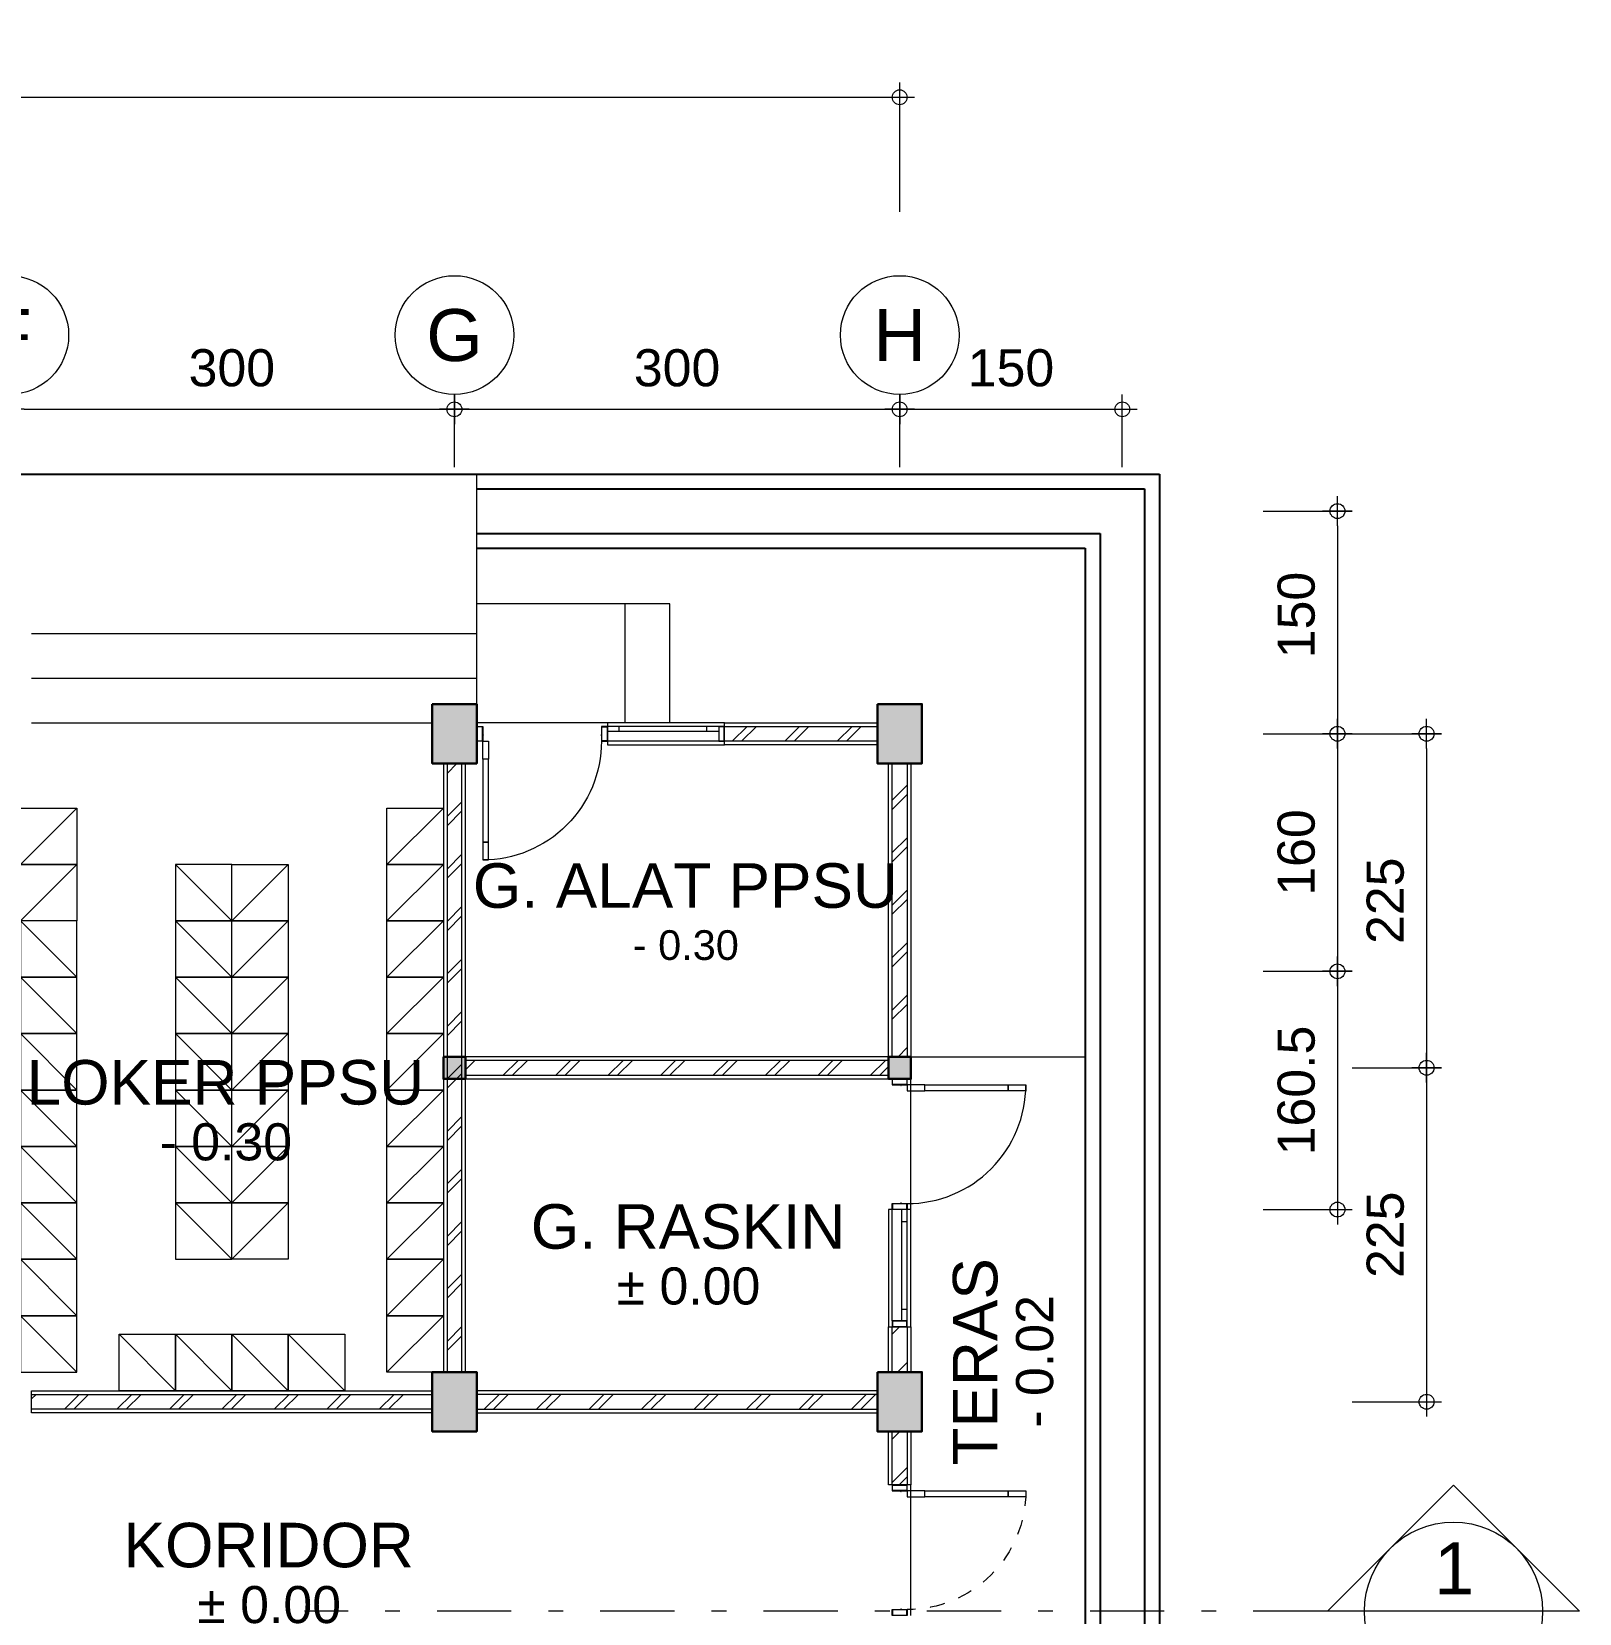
# Model space of a CAD drawing. Header units: millimetres. Extents: x -11 to 1625, y -267 to 180.
# Drawn here: x 1356.09 to 1366.52, y 134.98 to 145.64 of the extents above; entities that cross this region are included whole.
import ezdxf
from ezdxf.enums import TextEntityAlignment as Align

# ---------------------------------------------------------------- set-up
doc = ezdxf.new("R2010")
doc.units = ezdxf.units.MM
doc.linetypes.add('DASHDOT', pattern=[1, 0.5, -0.25, 0, -0.25])
doc.linetypes.add('HIDDEN', pattern=[0.375, 0.25, -0.125])
for name, color, linetype, lineweight in [('ars', 11, 'Continuous', 5), ('dinding', 5, 'Continuous', 15), ('FURNITURE', 163, 'Continuous', 5), ('KOLOM', 1, 'Continuous', 30), ('kus', 63, 'Continuous', 15), ('lan', 7, 'Continuous', 15), ('not', 7, 'Continuous', 20), ('sol kol', 8, 'Continuous', 0), ('u', 6, 'Continuous', 20)]:
    doc.layers.add(name, color=color, linetype=linetype, lineweight=lineweight)
doc.styles.add('S', font='SIMPLEX', dxfattribs={"width": 1.1})
doc.styles.get("Standard").update_dxf_attribs({"font": 'ARIALUNI.TTF'})
doc.dimstyles.new('SK100', dxfattribs={"dimtxt": 0.25, "dimasz": 0.1, "dimexe": 0.1, "dimexo": 0, "dimgap": 0.15, "dimtad": 1, "dimdec": 0, "dimlfac": 100, "dimzin": 12, "dimdsep": 46, "dimtxsty": 'Standard', "dimblk": 'BULAT', "dimcen": 0.1, "dimclrd": 256, "dimclre": 256, "dimclrt": 256, "dimadec": 0, "dimazin": 3, "dimtfac": 1, "dimtdec": 0, "dimtofl": 0, "dimtmove": 0, "dimatfit": 3, "dimldrblk": 'BULAT', "dimfxl": 0, "dimtolj": 1, "dimtzin": 0, "dimlwd": -1, "dimlwe": -1, "dimarcsym": 0})
pattern_1 = [(45, (1349.4393, 126.65682), (-0.1767767, 0.1767767), []), (45, (1349.5018, 126.65682), (-0.1767767, 0.1767767), [])]
pattern_2 = [(45, (1348.4393, 126.65682), (-0.1767767, 0.1767767), []), (45, (1348.5018, 126.65682), (-0.1767767, 0.1767767), [])]

# ---------------------------------------------------------------- blocks, each defined once
blk = doc.blocks.new('BULAT')
for p, q in [((-1, 0), (1, 0)), ((0, -1), (0, 1))]:
    blk.add_line(p, q)
blk.add_circle((0, 0), 0.5)
blk = doc.blocks.new('*D1374')
at = {"layer": 'Defpoints', "color": 0, "ltscale": 0.15}
for p in [(1358.939, 143.093), (1358.939, 142.704), (1355.939, 142.657)]:
    blk.add_point(p, dxfattribs=at)
at = {"layer": 'u', "ltscale": 0.15}
for p, q in [((1355.939, 142.657), (1355.939, 143.193)), ((1358.939, 142.704), (1358.939, 143.193)), ((1356.039, 143.093), (1358.839, 143.093))]:
    blk.add_line(p, q, dxfattribs=at)
at = {"layer": 'u', "ltscale": 0.15, "xscale": 0.1, "yscale": 0.1, "zscale": 0.1, "rotation": 180}
blk.add_blockref('BULAT', (1355.939, 143.093), dxfattribs=at)
at = {"layer": 'u', "ltscale": 0.15, "xscale": 0.1, "yscale": 0.1, "zscale": 0.1}
blk.add_blockref('BULAT', (1358.939, 143.093), dxfattribs=at)
at = {"layer": 'u', "ltscale": 0.15, "insert": (1357.439, 143.371), "char_height": 0.25, "attachment_point": 5}
blk.add_mtext('\\A1;300', dxfattribs=at)
blk = doc.blocks.new('*D1376')
at = {"layer": 'Defpoints', "color": 0, "ltscale": 0.15}
for p in [(1361.939, 143.093), (1358.939, 142.704), (1361.939, 142.704)]:
    blk.add_point(p, dxfattribs=at)
at = {"layer": 'u', "ltscale": 0.15}
for p, q in [((1358.939, 142.704), (1358.939, 143.193)), ((1361.939, 142.704), (1361.939, 143.193)), ((1359.039, 143.093), (1361.839, 143.093))]:
    blk.add_line(p, q, dxfattribs=at)
at = {"layer": 'u', "ltscale": 0.15, "xscale": 0.1, "yscale": 0.1, "zscale": 0.1, "rotation": 180}
blk.add_blockref('BULAT', (1358.939, 143.093), dxfattribs=at)
at = {"layer": 'u', "ltscale": 0.15, "xscale": 0.1, "yscale": 0.1, "zscale": 0.1}
blk.add_blockref('BULAT', (1361.939, 143.093), dxfattribs=at)
at = {"layer": 'u', "ltscale": 0.15, "insert": (1360.439, 143.371), "char_height": 0.25, "attachment_point": 5}
blk.add_mtext('\\A1;300', dxfattribs=at)
blk = doc.blocks.new('NAV')
blk.add_circle((0, -0.4), 0.4)
at = {"style": 'S', "width": 0.75, "flags": 4}
blk.add_attdef('AV', text='', height=0.3, dxfattribs=at).set_placement((0, -0.4), align=Align.MIDDLE)
blk = doc.blocks.new('*D1393')
at = {"layer": 'Defpoints', "color": 0, "ltscale": 0.15}
for p in [(1361.939, 145.195), (1361.939, 144.423), (1338.939, 144.373)]:
    blk.add_point(p, dxfattribs=at)
at = {"layer": 'u', "ltscale": 0.15}
for p, q in [((1338.939, 144.373), (1338.939, 145.295)), ((1361.939, 144.423), (1361.939, 145.295)), ((1339.039, 145.195), (1361.839, 145.195))]:
    blk.add_line(p, q, dxfattribs=at)
at = {"layer": 'u', "ltscale": 0.15, "xscale": 0.1, "yscale": 0.1, "zscale": 0.1, "rotation": 180}
blk.add_blockref('BULAT', (1338.939, 145.195), dxfattribs=at)
at = {"layer": 'u', "ltscale": 0.15, "xscale": 0.1, "yscale": 0.1, "zscale": 0.1}
blk.add_blockref('BULAT', (1361.939, 145.195), dxfattribs=at)
at = {"layer": 'u', "ltscale": 0.15, "insert": (1350.439, 145.473), "char_height": 0.25, "attachment_point": 5}
blk.add_mtext('\\A1;2300', dxfattribs=at)
blk = doc.blocks.new('*D1455')
at = {"layer": 'Defpoints', "color": 0, "ltscale": 0.15}
for p in [(1364.389, 140.907), (1364.389, 139.307), (1364.889, 139.307)]:
    blk.add_point(p, dxfattribs=at)
at = {"layer": 'u', "ltscale": 0.15}
for p, q in [((1364.389, 140.907), (1364.989, 140.907)), ((1364.889, 140.807), (1364.889, 139.407)), ((1364.389, 139.307), (1364.989, 139.307))]:
    blk.add_line(p, q, dxfattribs=at)
at = {"layer": 'u', "ltscale": 0.15, "xscale": 0.1, "yscale": 0.1, "zscale": 0.1}
for p, rotation in [((1364.889, 140.907), 90), ((1364.889, 139.307), 270)]:
    blk.add_blockref('BULAT', p, dxfattribs=dict(at, rotation=rotation))
at = {"layer": 'u', "ltscale": 0.15, "insert": (1364.612, 140.107), "char_height": 0.25, "attachment_point": 5, "rotation": 90}
blk.add_mtext('\\A1;160', dxfattribs=at)
blk = doc.blocks.new('*D1456')
at = {"layer": 'Defpoints', "color": 0, "ltscale": 0.15}
for p in [(1364.389, 139.307), (1364.389, 137.702), (1364.889, 137.702)]:
    blk.add_point(p, dxfattribs=at)
at = {"layer": 'u', "ltscale": 0.15}
for p, q in [((1364.389, 139.307), (1364.989, 139.307)), ((1364.889, 139.207), (1364.889, 137.802)), ((1364.389, 137.702), (1364.989, 137.702))]:
    blk.add_line(p, q, dxfattribs=at)
at = {"layer": 'u', "ltscale": 0.15, "xscale": 0.1, "yscale": 0.1, "zscale": 0.1}
for p, rotation in [((1364.889, 139.307), 90), ((1364.889, 137.702), 270)]:
    blk.add_blockref('BULAT', p, dxfattribs=dict(at, rotation=rotation))
at = {"layer": 'u', "ltscale": 0.15, "insert": (1364.612, 138.504), "char_height": 0.25, "attachment_point": 5, "rotation": 90}
blk.add_mtext('\\A1;160.5', dxfattribs=at)
blk = doc.blocks.new('*D1457')
at = {"layer": 'Defpoints', "color": 0, "ltscale": 0.15}
for p in [(1364.989, 140.907), (1364.989, 138.657), (1365.489, 138.657)]:
    blk.add_point(p, dxfattribs=at)
at = {"layer": 'u', "ltscale": 0.15}
for p, q in [((1364.989, 140.907), (1365.589, 140.907)), ((1365.489, 140.807), (1365.489, 138.757)), ((1364.989, 138.657), (1365.589, 138.657))]:
    blk.add_line(p, q, dxfattribs=at)
at = {"layer": 'u', "ltscale": 0.15, "xscale": 0.1, "yscale": 0.1, "zscale": 0.1}
for p, rotation in [((1365.489, 140.907), 90), ((1365.489, 138.657), 270)]:
    blk.add_blockref('BULAT', p, dxfattribs=dict(at, rotation=rotation))
at = {"layer": 'u', "ltscale": 0.15, "insert": (1365.212, 139.782), "char_height": 0.25, "attachment_point": 5, "rotation": 90}
blk.add_mtext('\\A1;225', dxfattribs=at)
blk = doc.blocks.new('*D1458')
at = {"layer": 'Defpoints', "color": 0, "ltscale": 0.15}
for p in [(1364.989, 138.657), (1364.989, 136.407), (1365.489, 136.407)]:
    blk.add_point(p, dxfattribs=at)
at = {"layer": 'u', "ltscale": 0.15}
for p, q in [((1364.989, 138.657), (1365.589, 138.657)), ((1365.489, 138.557), (1365.489, 136.507)), ((1364.989, 136.407), (1365.589, 136.407))]:
    blk.add_line(p, q, dxfattribs=at)
at = {"layer": 'u', "ltscale": 0.15, "xscale": 0.1, "yscale": 0.1, "zscale": 0.1}
for p, rotation in [((1365.489, 138.657), 90), ((1365.489, 136.407), 270)]:
    blk.add_blockref('BULAT', p, dxfattribs=dict(at, rotation=rotation))
at = {"layer": 'u', "ltscale": 0.15, "insert": (1365.212, 137.532), "char_height": 0.25, "attachment_point": 5, "rotation": 90}
blk.add_mtext('\\A1;225', dxfattribs=at)
blk = doc.blocks.new('Npa')
for p, q in [((-0.849, 0), (0, 0.849)), ((0.849, 0), (0, 0.849)), ((0.849, 0), (-0.849, 0))]:
    blk.add_line(p, q)
blk.add_circle((0, 0), 0.6)
at = {"color": 5, "style": 'S', "width": 0.75, "flags": 4}
blk.add_attdef('NO', text='', height=0.3, dxfattribs=at).set_placement((0.005, 0.113), align=Align.CENTER)
at = {"style": 'S', "width": 0.75, "flags": 4}
blk.add_attdef('NOLBR', text='', height=0.2, dxfattribs=at).set_placement((0.005, -0.334), align=Align.CENTER)
blk = doc.blocks.new('NOTASI RUANG')
at = {"layer": 'not'}
for height, p in [(0.2598, (-0.0112, 0.2998)), (0.1752, (-0.0087, -0.0173))]:
    blk.add_attdef('RUANG', text='', height=height, dxfattribs=at).set_placement(p, align=Align.MIDDLE_CENTER)
blk = doc.blocks.new('KP')
at = {"layer": 'KOLOM'}
blk.add_lwpolyline([(0.075, -0.075), (-0.075, -0.075), (-0.075, 0.075), (0.075, 0.075), (0.075, -0.075)], dxfattribs=at)
blk = doc.blocks.new('K1')
at = {"layer": 'KOLOM'}
blk.add_lwpolyline([(0.2, 0.15), (-0.2, 0.15), (-0.2, -0.15), (0.2, -0.15), (0.2, 0.15)], dxfattribs=at)
blk = doc.blocks.new('P 80')
at = {"linetype": 'HIDDEN', "ltscale": 0.3}
blk.add_lwpolyline([(-0.84, 0.1, -0.414214), (-0.04, 0.9, -1.303225)], format="xyb", dxfattribs=at)
for points in [[(-0.04, 0.9), (-0.08, 0.9), (-0.08, 0.78), (-0.04, 0.78)], [(-0.04, 0.78), (-0.08, 0.78), (-0.08, 0.22), (-0.04, 0.22)], [(-0.04, 0.1), (-0.08, 0.1), (-0.08, 0.22), (-0.04, 0.22)], [(-0.835, 0.06), (-0.84, 0.06), (-0.84, 0.061), (-0.84, 0.1), (-0.88, 0.1), (-0.88, 0), (-0.84, 0), (-0.84, 0.056), (-0.835, 0.058)], [(-0.842, 0.002), (-0.878, 0.002), (-0.878, 0.098), (-0.842, 0.098)], [(-0.045, 0.06), (-0.04, 0.06), (-0.04, 0.061), (-0.04, 0.1), (0, 0.1), (0, 0), (-0.04, 0), (-0.04, 0.056), (-0.045, 0.058)], [(-0.038, 0.002), (-0.002, 0.002), (-0.002, 0.098), (-0.038, 0.098)]]:
    blk.add_lwpolyline(points, close=True)
blk = doc.blocks.new('PPSU LOK')
for points in [[(-1.045, 3.545), (-1.425, 3.545), (-1.425, 3.925), (-1.045, 3.925), (-1.045, 3.545), (-1.425, 3.545), (-1.045, 3.925)], [(1.425, 3.545), (1.045, 3.545), (1.045, 3.925), (1.425, 3.925), (1.425, 3.545), (1.045, 3.545), (1.425, 3.925)], [(-1.045, 3.165), (-1.425, 3.165), (-1.425, 3.545), (-1.045, 3.545), (-1.045, 3.165), (-1.425, 3.165), (-1.045, 3.545)], [(-0.38, 3.165), (0, 3.165), (0, 3.545), (-0.38, 3.545), (-0.38, 3.165), (0, 3.165), (-0.38, 3.545)], [(0.38, 3.165), (0, 3.165), (0, 3.545), (0.38, 3.545), (0.38, 3.165), (0, 3.165), (0.38, 3.545)], [(1.425, 3.165), (1.045, 3.165), (1.045, 3.545), (1.425, 3.545), (1.425, 3.165), (1.045, 3.165), (1.425, 3.545)], [(-1.425, 2.785), (-1.045, 2.785), (-1.045, 3.165), (-1.425, 3.165), (-1.425, 2.785), (-1.045, 2.785), (-1.425, 3.165)], [(-0.38, 2.785), (0, 2.785), (0, 3.165), (-0.38, 3.165), (-0.38, 2.785), (0, 2.785), (-0.38, 3.165)], [(0.38, 2.785), (0, 2.785), (0, 3.165), (0.38, 3.165), (0.38, 2.785), (0, 2.785), (0.38, 3.165)], [(1.425, 2.785), (1.045, 2.785), (1.045, 3.165), (1.425, 3.165), (1.425, 2.785), (1.045, 2.785), (1.425, 3.165)], [(-1.425, 2.405), (-1.045, 2.405), (-1.045, 2.785), (-1.425, 2.785), (-1.425, 2.405), (-1.045, 2.405), (-1.425, 2.785)], [(-0.38, 2.405), (0, 2.405), (0, 2.785), (-0.38, 2.785), (-0.38, 2.405), (0, 2.405), (-0.38, 2.785)], [(0.38, 2.405), (0, 2.405), (0, 2.785), (0.38, 2.785), (0.38, 2.405), (0, 2.405), (0.38, 2.785)], [(1.425, 2.405), (1.045, 2.405), (1.045, 2.785), (1.425, 2.785), (1.425, 2.405), (1.045, 2.405), (1.425, 2.785)], [(-1.425, 2.025), (-1.045, 2.025), (-1.045, 2.405), (-1.425, 2.405), (-1.425, 2.025), (-1.045, 2.025), (-1.425, 2.405)], [(-0.38, 2.025), (0, 2.025), (0, 2.405), (-0.38, 2.405), (-0.38, 2.025), (0, 2.025), (-0.38, 2.405)], [(0.38, 2.025), (0, 2.025), (0, 2.405), (0.38, 2.405), (0.38, 2.025), (0, 2.025), (0.38, 2.405)], [(1.425, 2.025), (1.045, 2.025), (1.045, 2.405), (1.425, 2.405), (1.425, 2.025), (1.045, 2.025), (1.425, 2.405)], [(-1.425, 1.645), (-1.045, 1.645), (-1.045, 2.025), (-1.425, 2.025), (-1.425, 1.645), (-1.045, 1.645), (-1.425, 2.025)], [(-0.38, 1.645), (0, 1.645), (0, 2.025), (-0.38, 2.025), (-0.38, 1.645), (0, 1.645), (-0.38, 2.025)], [(0.38, 1.645), (0, 1.645), (0, 2.025), (0.38, 2.025), (0.38, 1.645), (0, 1.645), (0.38, 2.025)], [(1.425, 1.645), (1.045, 1.645), (1.045, 2.025), (1.425, 2.025), (1.425, 1.645), (1.045, 1.645), (1.425, 2.025)], [(-1.425, 1.265), (-1.045, 1.265), (-1.045, 1.645), (-1.425, 1.645), (-1.425, 1.265), (-1.045, 1.265), (-1.425, 1.645)], [(-0.38, 1.265), (0, 1.265), (0, 1.645), (-0.38, 1.645), (-0.38, 1.265), (0, 1.265), (-0.38, 1.645)], [(0.38, 1.265), (0, 1.265), (0, 1.645), (0.38, 1.645), (0.38, 1.265), (0, 1.265), (0.38, 1.645)], [(1.425, 1.265), (1.045, 1.265), (1.045, 1.645), (1.425, 1.645), (1.425, 1.265), (1.045, 1.265), (1.425, 1.645)], [(-1.425, 0.885), (-1.045, 0.885), (-1.045, 1.265), (-1.425, 1.265), (-1.425, 0.885), (-1.045, 0.885), (-1.425, 1.265)], [(-0.38, 0.885), (0, 0.885), (0, 1.265), (-0.38, 1.265), (-0.38, 0.885), (0, 0.885), (-0.38, 1.265)], [(0.38, 0.885), (0, 0.885), (0, 1.265), (0.38, 1.265), (0.38, 0.885), (0, 0.885), (0.38, 1.265)], [(1.425, 0.885), (1.045, 0.885), (1.045, 1.265), (1.425, 1.265), (1.425, 0.885), (1.045, 0.885), (1.425, 1.265)], [(-1.425, 0.505), (-1.045, 0.505), (-1.045, 0.885), (-1.425, 0.885), (-1.425, 0.505), (-1.045, 0.505), (-1.425, 0.885)], [(1.425, 0.505), (1.045, 0.505), (1.045, 0.885), (1.425, 0.885), (1.425, 0.505), (1.045, 0.505), (1.425, 0.885)], [(-1.425, 0.125), (-1.045, 0.125), (-1.045, 0.505), (-1.425, 0.505), (-1.425, 0.125), (-1.045, 0.125), (-1.425, 0.505)], [(1.425, 0.125), (1.045, 0.125), (1.045, 0.505), (1.425, 0.505), (1.425, 0.125), (1.045, 0.125), (1.425, 0.505)], [(-0.76, 0), (-0.76, 0.38), (-0.38, 0.38), (-0.38, 0), (-0.76, 0), (-0.76, 0.38), (-0.38, 0)], [(-0.38, 0), (-0.38, 0.38), (0, 0.38), (0, 0), (-0.38, 0), (-0.38, 0.38), (0, 0)], [(0, 0), (0, 0.38), (0.38, 0.38), (0.38, 0), (0, 0), (0, 0.38), (0.38, 0)], [(0.38, 0), (0.38, 0.38), (0.76, 0.38), (0.76, 0), (0.38, 0), (0.38, 0.38), (0.76, 0)]]:
    blk.add_lwpolyline(points)
blk = doc.blocks.new('*D1359')
at = {"layer": 'Defpoints', "color": 0, "ltscale": 0.15}
for p in [(1363.439, 143.093), (1361.939, 142.704), (1363.439, 142.704)]:
    blk.add_point(p, dxfattribs=at)
at = {"layer": 'u', "ltscale": 0.15}
for p, q in [((1361.939, 142.704), (1361.939, 143.193)), ((1363.439, 142.704), (1363.439, 143.193)), ((1362.039, 143.093), (1363.339, 143.093))]:
    blk.add_line(p, q, dxfattribs=at)
at = {"layer": 'u', "ltscale": 0.15, "xscale": 0.1, "yscale": 0.1, "zscale": 0.1, "rotation": 180}
blk.add_blockref('BULAT', (1361.939, 143.093), dxfattribs=at)
at = {"layer": 'u', "ltscale": 0.15, "xscale": 0.1, "yscale": 0.1, "zscale": 0.1}
blk.add_blockref('BULAT', (1363.439, 143.093), dxfattribs=at)
at = {"layer": 'u', "ltscale": 0.15, "insert": (1362.689, 143.371), "char_height": 0.25, "attachment_point": 5}
blk.add_mtext('\\A1;150', dxfattribs=at)
blk = doc.blocks.new('*D1361')
at = {"layer": 'Defpoints', "color": 0, "ltscale": 0.15}
for p in [(1364.389, 142.407), (1364.389, 140.907), (1364.889, 140.907)]:
    blk.add_point(p, dxfattribs=at)
at = {"layer": 'u', "ltscale": 0.15}
for p, q in [((1364.389, 142.407), (1364.989, 142.407)), ((1364.889, 142.307), (1364.889, 141.007)), ((1364.389, 140.907), (1364.989, 140.907))]:
    blk.add_line(p, q, dxfattribs=at)
at = {"layer": 'u', "ltscale": 0.15, "xscale": 0.1, "yscale": 0.1, "zscale": 0.1}
for p, rotation in [((1364.889, 142.407), 90), ((1364.889, 140.907), 270)]:
    blk.add_blockref('BULAT', p, dxfattribs=dict(at, rotation=rotation))
at = {"layer": 'u', "ltscale": 0.15, "insert": (1364.612, 141.707), "char_height": 0.25, "attachment_point": 5, "rotation": 90}
blk.add_mtext('\\A1;150', dxfattribs=at)

msp = doc.modelspace()

# ---------------------------------------------------------------- hatches: boundary and pattern name
at = {"layer": 'ars'}
h = msp.add_hatch(dxfattribs=at)
h.set_pattern_fill('TEMBOK', color=256, scale=0.25)
h.set_pattern_definition(pattern_1)
h.paths.add_polyline_path([(1361.7893084, 140.8568196), (1360.7593084, 140.8568196), (1360.7593084, 140.9568196), (1361.7893084, 140.9568196)])
h = msp.add_hatch(dxfattribs=at)
h.set_pattern_fill('TEMBOK', color=256, scale=0.25)
h.set_pattern_definition(pattern_1)
h.paths.add_polyline_path([(1358.9893084, 136.6068196), (1358.9893084, 140.7068196), (1358.8893084, 140.7068196), (1358.8893084, 136.6068196)])
h = msp.add_hatch(dxfattribs=at)
h.set_pattern_fill('TEMBOK', color=256, scale=0.25)
h.set_pattern_definition(pattern_2)
h.paths.add_polyline_path([(1361.9893084, 140.7068196), (1361.9893084, 138.7318196), (1361.8893084, 138.7318196), (1361.8893084, 140.7068196)])
h = msp.add_hatch(dxfattribs=at)
h.set_pattern_fill('TEMBOK', color=256, scale=0.25)
h.set_pattern_definition(pattern_1)
h.paths.add_polyline_path([(1361.8643084, 138.7068196), (1359.0143084, 138.7068196), (1359.0143084, 138.6068196), (1361.8643084, 138.6068196)])
h = msp.add_hatch(dxfattribs=at)
h.set_pattern_fill('TEMBOK', color=256, scale=0.25)
h.set_pattern_definition(pattern_2)
h.paths.add_polyline_path([(1361.9893084, 136.9118196), (1361.9893084, 136.6068196), (1361.8893084, 136.6068196), (1361.8893084, 136.9118196)])
h = msp.add_hatch(dxfattribs=at)
h.set_pattern_fill('TEMBOK', color=256, scale=0.25)
h.set_pattern_definition(pattern_1)
h.paths.add_polyline_path([(1358.7893084, 136.3568196), (1356.0893084, 136.3568196), (1356.0893084, 136.4568196), (1358.7893084, 136.4568196)])
h = msp.add_hatch(dxfattribs=at)
h.set_pattern_fill('TEMBOK', color=256, scale=0.25)
h.set_pattern_definition(pattern_1)
h.paths.add_polyline_path([(1361.7893084, 136.4568196), (1359.0893084, 136.4568196), (1359.0893084, 136.3568196), (1361.7893084, 136.3568196)])
h = msp.add_hatch(dxfattribs=at)
h.set_pattern_fill('TEMBOK', color=256, scale=0.25)
h.set_pattern_definition(pattern_2)
h.paths.add_polyline_path([(1361.8893084, 135.8468196), (1361.8893084, 136.2068196), (1361.9893084, 136.2068196), (1361.9893084, 135.8468196)])
at = {"layer": 'sol kol'}
for points in [[(1358.7893084, 141.1068196), (1358.7893084, 140.7068196), (1359.0893084, 140.7068196), (1359.0893084, 141.1068196)], [(1361.7893084, 141.1068196), (1361.7893084, 140.7068196), (1362.0893084, 140.7068196), (1362.0893084, 141.1068196)], [(1358.8643084, 138.7318196), (1359.0143084, 138.7318196), (1359.0143084, 138.5818196), (1358.8643084, 138.5818196)], [(1361.8643084, 138.7318196), (1362.0143084, 138.7318196), (1362.0143084, 138.5818196), (1361.8643084, 138.5818196)], [(1358.7893084, 136.6068196), (1358.7893084, 136.2068196), (1359.0893084, 136.2068196), (1359.0893084, 136.6068196)], [(1361.7893084, 136.6068196), (1361.7893084, 136.2068196), (1362.0893084, 136.2068196), (1362.0893084, 136.6068196)]]:
    msp.add_hatch(color=256, dxfattribs=at).paths.add_polyline_path(points)

# ---------------------------------------------------------------- linework, layer by layer
for p, q in [((1337.1893084, 142.6568196), (1363.6893084, 142.6568196)), ((1363.6893084, 142.6568196), (1363.6893084, 128.1568196)), ((1359.0893084, 142.5568196), (1363.5893084, 142.5568196)), ((1363.5893084, 142.5568196), (1363.5893084, 128.2568196)), ((1359.0893084, 142.2568196), (1363.2893084, 142.2568196)), ((1363.2893084, 142.2568196), (1363.2893084, 128.5568196)), ((1359.0893084, 142.1568196), (1363.1893084, 142.1568196)), ((1363.1893084, 142.1568196), (1363.1893084, 128.6568196))]:
    msp.add_line(p, q)
at = {"layer": 'ars'}
for points in [[(1361.7893084, 140.8568196), (1360.7593084, 140.8568196), (1360.7593084, 140.9568196), (1361.7893084, 140.9568196)], [(1358.9893084, 136.6068196), (1358.9893084, 140.7068196), (1358.8893084, 140.7068196), (1358.8893084, 136.6068196)], [(1361.9893084, 140.7068196), (1361.9893084, 138.7318196), (1361.8893084, 138.7318196), (1361.8893084, 140.7068196)], [(1361.8643084, 138.7068196), (1359.0143084, 138.7068196), (1359.0143084, 138.6068196), (1361.8643084, 138.6068196)], [(1361.9893084, 136.9118196), (1361.9893084, 136.6068196), (1361.8893084, 136.6068196), (1361.8893084, 136.9118196)], [(1358.7893084, 136.3568196), (1356.0893084, 136.3568196), (1356.0893084, 136.4568196), (1358.7893084, 136.4568196)], [(1361.7893084, 136.4568196), (1359.0893084, 136.4568196), (1359.0893084, 136.3568196), (1361.7893084, 136.3568196)], [(1361.8893084, 135.8468196), (1361.8893084, 136.2068196), (1361.9893084, 136.2068196), (1361.9893084, 135.8468196)]]:
    msp.add_lwpolyline(points, close=True, dxfattribs=at)
at = {"layer": 'dinding'}
for points in [[(1361.7893084, 140.8318196), (1360.7593084, 140.8318196), (1360.7593084, 140.9818196), (1361.7893084, 140.9818196)], [(1359.0143084, 136.6068196), (1359.0143084, 140.7068196), (1358.8643084, 140.7068196), (1358.8643084, 136.6068196)], [(1362.0143084, 140.7068196), (1362.0143084, 138.7318196), (1361.8643084, 138.7318196), (1361.8643084, 140.7068196)], [(1361.8643084, 138.7318196), (1359.0143084, 138.7318196), (1359.0143084, 138.5818196), (1361.8643084, 138.5818196)], [(1362.0143084, 136.9118196), (1362.0143084, 136.6068196), (1361.8643084, 136.6068196), (1361.8643084, 136.9118196)], [(1358.7893084, 136.3318196), (1356.0893084, 136.3318196), (1356.0893084, 136.4818196), (1358.7893084, 136.4818196)], [(1361.7893084, 136.4818196), (1359.0893084, 136.4818196), (1359.0893084, 136.3318196), (1361.7893084, 136.3318196)], [(1361.8643084, 135.8468196), (1361.8643084, 136.2068196), (1362.0143084, 136.2068196), (1362.0143084, 135.8468196)]]:
    msp.add_lwpolyline(points, close=True, dxfattribs=at)
at = {"layer": 'kus'}
for p, q in [((1360.7193084, 140.9568196), (1359.9693084, 140.9568196)), ((1360.7193084, 140.9218196), (1359.9693084, 140.9218196)), ((1360.0493084, 140.9218196), (1360.0493084, 140.9568196)), ((1360.6393084, 140.9218196), (1360.6393084, 140.9568196)), ((1360.7193084, 140.8568196), (1359.9693084, 140.8568196)), ((1361.8893084, 136.9518196), (1361.8893084, 137.7018196)), ((1361.9543084, 136.9518196), (1361.9543084, 137.7018196)), ((1361.9893084, 136.9518196), (1361.9893084, 137.7018196)), ((1361.9543084, 137.6218196), (1361.9893084, 137.6218196)), ((1361.9543084, 137.0318196), (1361.9893084, 137.0318196))]:
    msp.add_line(p, q, dxfattribs=at)
for points in [[(1359.1341967, 140.8968196), (1359.1293084, 140.8968196), (1359.1293084, 140.8953673), (1359.1293084, 140.8568196), (1359.0893084, 140.8568196), (1359.0893084, 140.9568196), (1359.1293084, 140.9568196), (1359.1293084, 140.9003256), (1359.1341967, 140.8985669)], [(1359.1273084, 140.9548196), (1359.0913084, 140.9548196), (1359.0913084, 140.8588196), (1359.1273084, 140.8588196)], [(1359.9244201, 140.8968196), (1359.9293084, 140.8968196), (1359.9293084, 140.8953673), (1359.9293084, 140.8568196), (1359.9693084, 140.8568196), (1359.9693084, 140.9568196), (1359.9293084, 140.9568196), (1359.9293084, 140.9003256), (1359.9244201, 140.8985669)], [(1359.9313084, 140.9548196), (1359.9673084, 140.9548196), (1359.9673084, 140.8588196), (1359.9313084, 140.8588196)], [(1360.7593084, 140.8568196), (1360.7593084, 140.9568196), (1360.7193084, 140.9568196), (1360.7193084, 140.8568196)], [(1360.7573084, 140.8588196), (1360.7573084, 140.9548196), (1360.7213084, 140.9548196), (1360.7213084, 140.8588196)], [(1359.1293084, 140.8568196), (1359.1693084, 140.8568196), (1359.1693084, 140.7368196), (1359.1293084, 140.7368196)], [(1359.1293084, 140.1768196), (1359.1693084, 140.1768196), (1359.1693084, 140.7368196), (1359.1293084, 140.7368196)], [(1359.1293084, 140.0568196), (1359.1693084, 140.0568196), (1359.1693084, 140.1768196), (1359.1293084, 140.1768196)], [(1361.9493084, 138.5369313), (1361.9493084, 138.5418196), (1361.9507607, 138.5418196), (1361.9893084, 138.5418196), (1361.9893084, 138.5818196), (1361.8893084, 138.5818196), (1361.8893084, 138.5418196), (1361.9458024, 138.5418196), (1361.9475611, 138.5369313)], [(1361.8913084, 138.5438196), (1361.8913084, 138.5798196), (1361.9873084, 138.5798196), (1361.9873084, 138.5438196)], [(1361.9893084, 138.5418196), (1361.9893084, 138.5018196), (1362.1093084, 138.5018196), (1362.1093084, 138.5418196)], [(1362.6693084, 138.5418196), (1362.6693084, 138.5018196), (1362.1093084, 138.5018196), (1362.1093084, 138.5418196)], [(1362.7893084, 138.5418196), (1362.7893084, 138.5018196), (1362.6693084, 138.5018196), (1362.6693084, 138.5418196)], [(1361.9493084, 137.7467079), (1361.9493084, 137.7418196), (1361.9507607, 137.7418196), (1361.9893084, 137.7418196), (1361.9893084, 137.7018196), (1361.8893084, 137.7018196), (1361.8893084, 137.7418196), (1361.9458024, 137.7418196), (1361.9475611, 137.7467079)], [(1361.8913084, 137.7398196), (1361.8913084, 137.7038196), (1361.9873084, 137.7038196), (1361.9873084, 137.7398196)], [(1361.8893084, 136.9118196), (1361.9893084, 136.9118196), (1361.9893084, 136.9518196), (1361.8893084, 136.9518196)], [(1361.8913084, 136.9138196), (1361.9873084, 136.9138196), (1361.9873084, 136.9498196), (1361.8913084, 136.9498196)]]:
    msp.add_lwpolyline(points, close=True, dxfattribs=at)
for points in [[(1359.9293084, 140.8568196, -0.4142135624), (1359.1293084, 140.0568196, -1.3032253728)], [(1361.9893084, 137.7418196, 0.4142135624), (1362.7893084, 138.5418196, 1.3032253728)]]:
    msp.add_lwpolyline(points, format="xyb", dxfattribs=at)
at = {"layer": 'lan'}
for p, q in [((1359.0893084, 141.8818196), (1359.0893084, 142.6568196)), ((1359.0893084, 141.1068196), (1359.0893084, 141.8818196)), ((1360.3893084, 141.7818196), (1359.0893084, 141.7818196)), ((1360.0893084, 140.9818196), (1360.0893084, 141.7818196)), ((1360.3893084, 140.9818196), (1360.3893084, 141.7818196)), ((1356.0893084, 141.5818196), (1359.0893084, 141.5818196)), ((1356.0893084, 141.2818196), (1359.0893084, 141.2818196)), ((1356.0893084, 140.9818196), (1358.7893084, 140.9818196)), ((1359.9693084, 140.9818196), (1359.0893084, 140.9818196)), ((1362.0143084, 138.7318196), (1363.1893084, 138.7318196)), ((1362.0143084, 137.7018196), (1362.0143084, 138.5818196)), ((1362.0143084, 134.9668196), (1362.0143084, 135.8468196))]:
    msp.add_line(p, q, dxfattribs=at)
for points in [[(1360.7593084, 140.9818196), (1359.9693084, 140.9818196), (1359.9693084, 140.8318196), (1360.7593084, 140.8318196)], [(1362.0143084, 136.9118196), (1362.0143084, 137.7018196), (1361.8643084, 137.7018196), (1361.8643084, 136.9118196)]]:
    msp.add_lwpolyline(points, close=True, dxfattribs=at)
at = {"layer": 'not', "linetype": 'DASHDOT'}
msp.add_line((1364.8217852, 134.9964735), (1357.9290802, 134.9964735), dxfattribs=at)

# ---------------------------------------------------------------- block references
ref = msp.add_blockref('NOTASI RUANG', (1360.5090663, 139.5054134), dxfattribs=dict(xscale=1.264792453639075, yscale=1.264792453639075, zscale=1.264792453639075))
ref.add_attrib('RUANG', '- 0.30', dxfattribs={"layer": 'not', "height": 0.2}).set_placement((1360.4981022, 139.4835834), align=Align.MIDDLE_CENTER)
ref.add_attrib('RUANG', 'G. ALAT PPSU', dxfattribs={"layer": 'not', "height": 0.3}).set_placement((1360.4949347, 139.8845823), align=Align.MIDDLE_CENTER)
ref = msp.add_blockref('NOTASI RUANG', (1357.4093212, 138.180035), dxfattribs=dict(xscale=1.264792453639075, yscale=1.264792453639075, zscale=1.264792453639075))
ref.add_attrib('RUANG', '- 0.30', dxfattribs={"layer": 'not', "height": 0.25}).set_placement((1357.3983571, 138.1582049), align=Align.MIDDLE_CENTER)
ref.add_attrib('RUANG', 'LOKER PPSU', dxfattribs={"layer": 'not', "height": 0.3}).set_placement((1357.3951895, 138.5592038), align=Align.MIDDLE_CENTER)
ref = msp.add_blockref('NOTASI RUANG', (1360.5269415, 137.208996), dxfattribs=dict(xscale=1.264792453639075, yscale=1.264792453639075, zscale=1.264792453639075))
ref.add_attrib('RUANG', '%%P 0.00', dxfattribs={"layer": 'not', "height": 0.25}).set_placement((1360.5159773, 137.187166), align=Align.MIDDLE_CENTER)
ref.add_attrib('RUANG', 'G. RASKIN', dxfattribs={"layer": 'not', "height": 0.3}).set_placement((1360.5128098, 137.5881649), align=Align.MIDDLE_CENTER)
ref = msp.add_blockref('NOTASI RUANG', (1362.8263718, 136.6900664), dxfattribs=dict(xscale=1.264792453639075, yscale=1.264792453639075, zscale=1.264792453639075, rotation=90))
ref.add_attrib('RUANG', '- 0.02', dxfattribs={"layer": 'not', "height": 0.25, "rotation": 90}).set_placement((1362.8482018, 136.6791023), align=Align.MIDDLE_CENTER)
ref.add_attrib('RUANG', 'TERAS', dxfattribs={"layer": 'not', "height": 0.3, "rotation": 90}).set_placement((1362.4472029, 136.6759348), align=Align.MIDDLE_CENTER)
ref = msp.add_blockref('NOTASI RUANG', (1357.701413, 135.0625844), dxfattribs=dict(xscale=1.264792453639075, yscale=1.264792453639075, zscale=1.264792453639075))
ref.add_attrib('RUANG', '%%P 0.00', dxfattribs={"layer": 'not', "height": 0.25}).set_placement((1357.6904489, 135.0407544), align=Align.MIDDLE_CENTER)
ref.add_attrib('RUANG', 'KORIDOR', dxfattribs={"layer": 'not', "height": 0.3}).set_placement((1357.6872814, 135.4417533), align=Align.MIDDLE_CENTER)
at = {"layer": 'FURNITURE'}
msp.add_blockref('PPSU LOK', (1357.4393084, 136.4818196), dxfattribs=at)
at = {"layer": 'KOLOM'}
for name, p, rotation in [('K1', (1358.9393084, 140.9068196), 90), ('K1', (1361.9393084, 140.9068196), 90), ('KP', (1358.9393084, 138.6568196), 180), ('KP', (1361.9393084, 138.6568196), 180), ('K1', (1358.9393084, 136.4068196), 90), ('K1', (1361.9393084, 136.4068196), 90)]:
    msp.add_blockref(name, p, dxfattribs=dict(at, rotation=rotation))
at = {"layer": 'kus', "xscale": -1, "rotation": 270.0000000130308}
msp.add_blockref('P 80', (1361.8893084, 135.8468196), dxfattribs=at)
at = {"layer": 'not'}
ref = msp.add_blockref('NAV', (1355.9393084, 143.9929267), dxfattribs=at)
ref.add_attrib('AV', 'F', dxfattribs={"layer": '0', "height": 0.35, "flags": 4}).set_placement((1355.9393084, 143.5929267), align=Align.MIDDLE)
ref = msp.add_blockref('NAV', (1358.9393084, 143.9929267), dxfattribs=at)
ref.add_attrib('AV', 'G', dxfattribs={"layer": '0', "height": 0.35, "flags": 4}).set_placement((1358.9393084, 143.5929267), align=Align.MIDDLE)
ref = msp.add_blockref('NAV', (1361.9393084, 143.9929267), dxfattribs=at)
ref.add_attrib('AV', 'H', dxfattribs={"layer": '0', "height": 0.35, "flags": 4}).set_placement((1361.9393084, 143.5929267), align=Align.MIDDLE)
ref = msp.add_blockref('Npa', (1365.6703133, 134.9964735), dxfattribs=at)
ref.add_attrib('NO', '1', dxfattribs={"layer": '0', "height": 0.35, "flags": 4}).set_placement((1365.6750789, 135.1093762), align=Align.CENTER)
ref.add_attrib('NOLBR', 'A4-01', dxfattribs={"layer": '0', "height": 0.2, "flags": 4}).set_placement((1365.6750789, 134.6622358), align=Align.CENTER)

# ---------------------------------------------------------------- dimensions: what is measured, and where the dimension line sits
at = {"layer": 'u', "ltscale": 0.15}
for base, p1, p2, picture, middle in [((1361.9393084, 145.1952522), (1338.9393084, 144.3729267), (1361.9393084, 144.4229267), '*D1393', (1350.4393084, 145.1952522)), ((1358.9393084, 143.0929267), (1355.9393084, 142.6568196), (1358.9393084, 142.7044163), '*D1374', (1357.4393084, 143.0929267)), ((1361.9393084, 143.0929267), (1358.9393084, 142.7044163), (1361.9393084, 142.7044163), '*D1376', (1360.4393084, 143.0929267)), ((1363.4393084, 143.0929267), (1361.9393084, 142.7044163), (1363.4393084, 142.7044163), '*D1359', (1362.6893084, 143.0929267))]:
    dim = msp.add_linear_dim(base=base, p1=p1, p2=p2, dimstyle='SK100', dxfattribs=at)
    dim.commit()
    dim.dimension.update_dxf_attribs({"geometry": picture, "text_midpoint": middle, "dimtype": 160})
for base, p1, p2, picture, middle in [((1364.8893084, 140.9068196), (1364.3893084, 142.4068196), (1364.3893084, 140.9068196), '*D1361', (1364.8893084, 141.7068196)), ((1364.8893084, 139.3068196), (1364.3893084, 140.9068196), (1364.3893084, 139.3068196), '*D1455', (1364.8893084, 140.1068196)), ((1365.4893084, 138.6568196), (1364.9893084, 140.9068196), (1364.9893084, 138.6568196), '*D1457', (1365.4893084, 139.7818196)), ((1365.4893084, 136.4068196), (1364.9893084, 138.6568196), (1364.9893084, 136.4068196), '*D1458', (1365.4893084, 137.5318196))]:
    dim = msp.add_linear_dim(base=base, p1=p1, p2=p2, angle=270, dimstyle='SK100', dxfattribs=at)
    dim.commit()
    dim.dimension.update_dxf_attribs({"geometry": picture, "text_midpoint": middle, "dimtype": 160})
dim = msp.add_linear_dim(base=(1364.8893084, 137.7018196), p1=(1364.3893084, 139.3068196), p2=(1364.3893084, 137.7018196), angle=270, dimstyle='SK100', override={"dimdec": 1}, dxfattribs=at)
dim.commit()
dim.dimension.update_dxf_attribs({"geometry": '*D1456', "text_midpoint": (1364.8893084, 138.5043196), "dimtype": 160})

doc.saveas('drawing.dxf')
